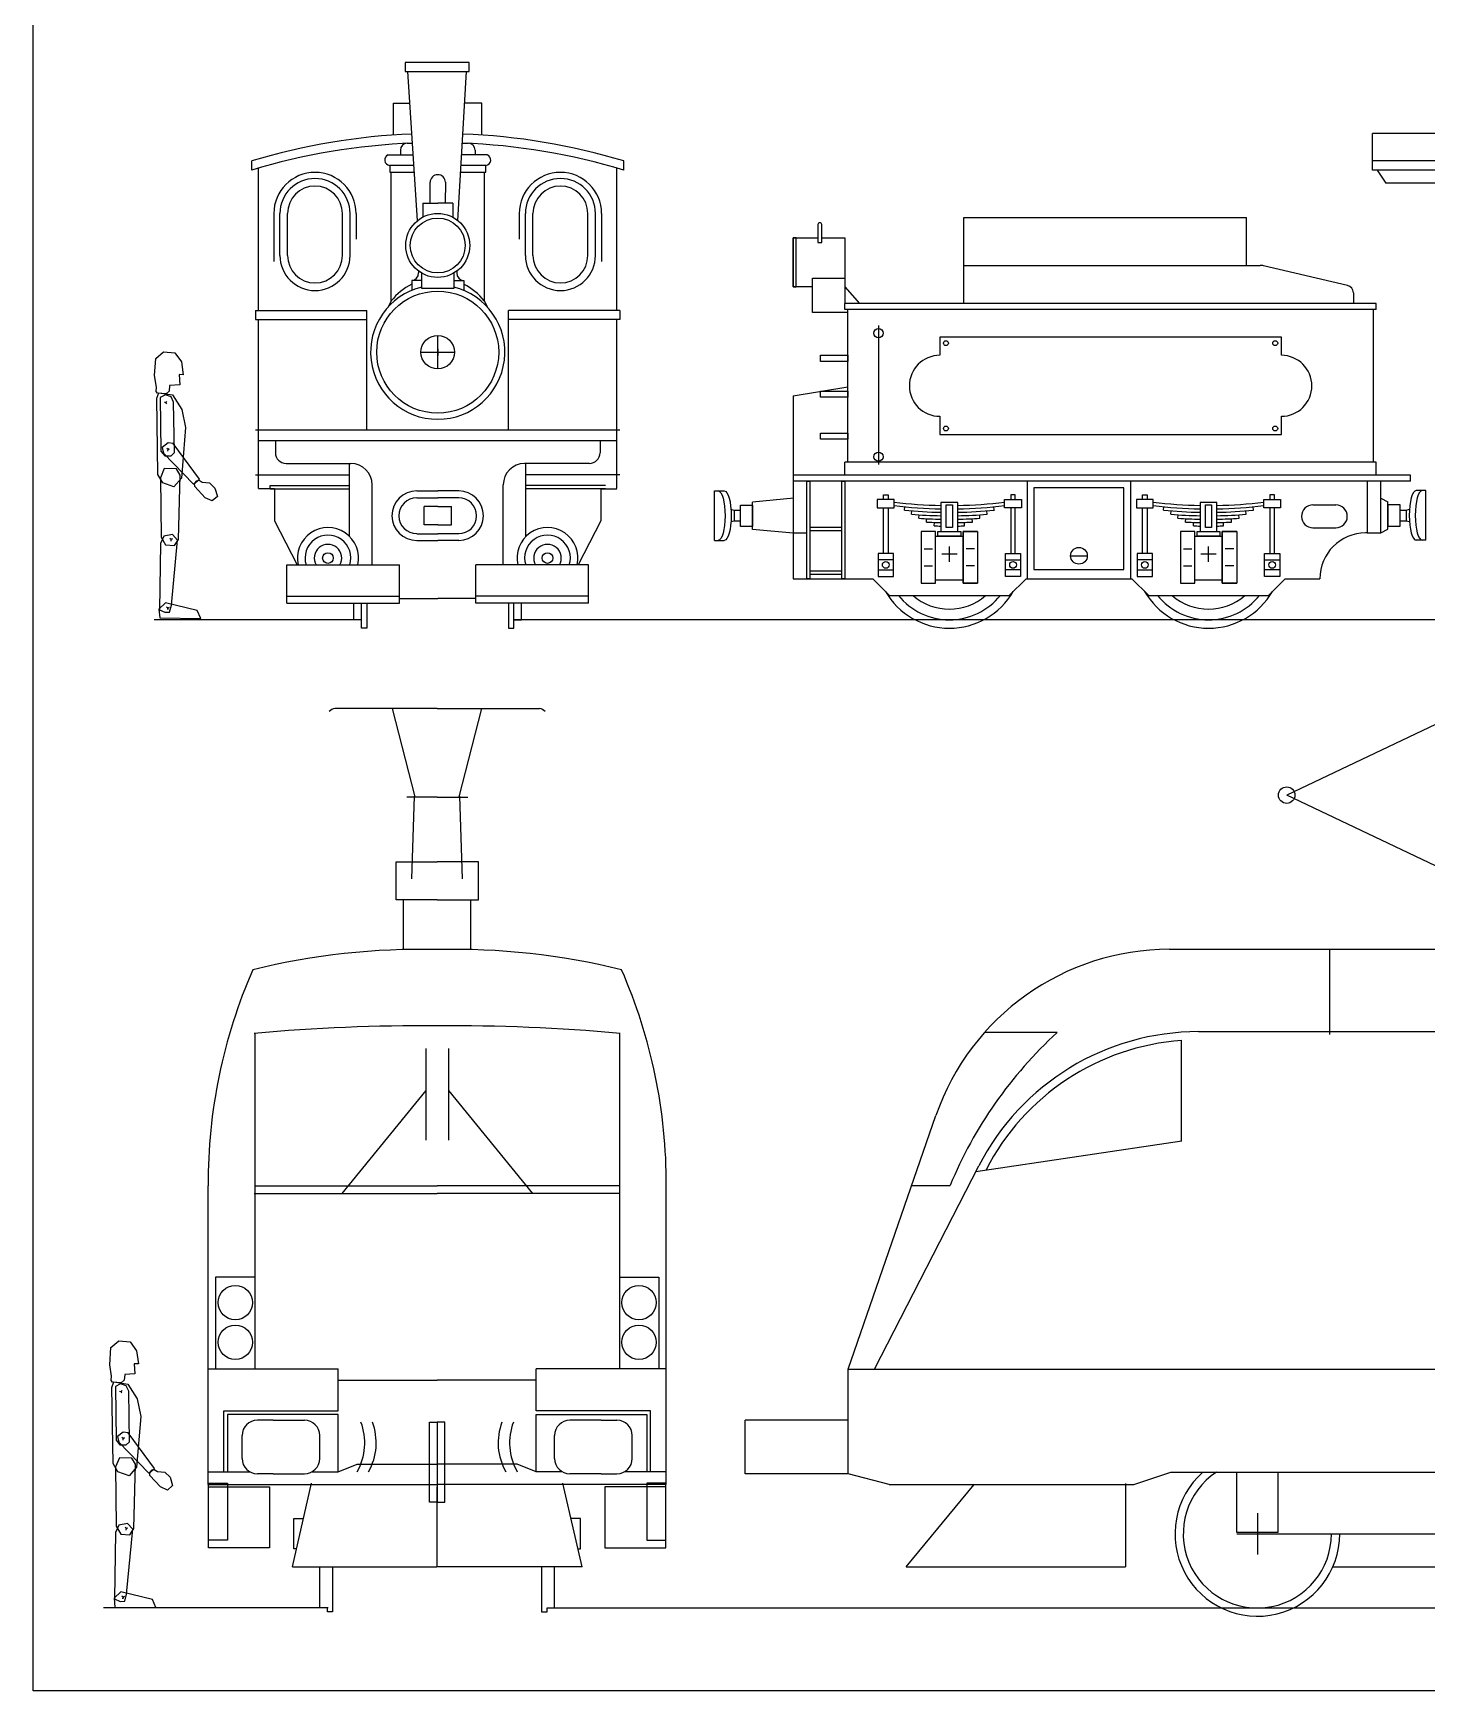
# Model space of a CAD drawing. Extents: x -9190 to 21925, y -3698 to 11555.
# Drawn here: x 19150 to 19556.3, y 4460 to 4943.2 of the extents above; entities that cross this region are included whole.
import ezdxf

# ---------------------------------------------------------------- set-up
doc = ezdxf.new("R2010")
doc.units = 0
doc.layers.get('0').update_dxf_attribs({"linetype": 'CONTINUOUS'})
doc.layers.add('1', color=7, linetype='CONTINUOUS')

msp = doc.modelspace()

# ---------------------------------------------------------------- linework, layer by layer
for p, q in [((19262.04, 4888.59), (19259.27, 4932.02)), ((19273.8, 4888.61), (19276.29, 4932.02)), ((19255.05, 4922.87), (19259.85, 4922.87)), ((19255.05, 4913.54), (19255.05, 4922.87)), ((19280.83, 4922.87), (19275.76, 4922.87)), ((19280.83, 4913.54), (19280.83, 4922.87)), ((19259.05, 4911.13), (19260.6, 4911.13)), ((19275.09, 4911.13), (19276.83, 4911.13)), ((19645.32, 4913.98), (19540.43, 4913.98)), ((19540.43, 4903.32), (19540.43, 4913.98)), ((19213.71, 4903.32), (19213.71, 4905.98)), ((19253.49, 4907.8), (19260.81, 4907.8)), ((19257.05, 4909.13), (19257.05, 4907.8)), ((19257.05, 4909.13), (19257.05, 4909.13)), ((19282.38, 4907.8), (19274.9, 4907.8)), ((19278.83, 4909.13), (19278.83, 4907.8)), ((19322.16, 4903.32), (19322.16, 4905.98)), ((19645.32, 4906), (19540.43, 4905.98)), ((19215.71, 4862.43), (19215.71, 4903.91)), ((19320.16, 4862.43), (19320.16, 4903.91)), ((19320.16, 4862.43), (19320.16, 4903.91)), ((19645.32, 4903.33), (19540.43, 4903.32)), ((19541.77, 4903.32), (19544.31, 4899.54)), ((19265.71, 4893.63), (19265.71, 4899.76)), ((19270.16, 4899.76), (19270.12, 4893.63)), ((19562.87, 4899.55), (19544.31, 4899.54)), ((19220.16, 4890.65), (19220.16, 4876.65)), ((19221.94, 4878.43), (19221.94, 4890.65)), ((19224.16, 4878.43), (19224.16, 4890.65)), ((19240.16, 4878.43), (19240.16, 4890.65)), ((19242.38, 4878.43), (19242.38, 4890.65)), ((19244.16, 4890.65), (19244.16, 4883.17)), ((19263.58, 4893.63), (19267.94, 4893.63)), ((19263.58, 4893.63), (19263.58, 4889.61)), ((19264.6, 4893.63), (19265.71, 4893.63)), ((19272.3, 4893.63), (19267.94, 4893.63)), ((19272.3, 4893.63), (19272.3, 4889.61)), ((19291.71, 4890.65), (19291.71, 4883.17)), ((19293.49, 4878.43), (19293.49, 4890.65)), ((19295.71, 4878.43), (19295.71, 4890.65)), ((19311.71, 4878.43), (19311.71, 4890.65)), ((19313.94, 4878.43), (19313.94, 4890.65)), ((19315.71, 4890.65), (19315.71, 4876.65)), ((19421.32, 4889.54), (19503.76, 4889.54)), ((19421.32, 4864.43), (19421.32, 4889.54)), ((19503.76, 4875.54), (19503.76, 4889.54)), ((19260.35, 4871.14), (19260.35, 4868.27)), ((19262.38, 4873.85), (19262.38, 4873.35)), ((19273.49, 4873.85), (19273.49, 4873.35)), ((19275.52, 4871.14), (19275.52, 4868.27)), ((19377.21, 4861.77), (19377.21, 4871.79)), ((19377.21, 4871.79), (19386.65, 4871.79)), ((19421.32, 4875.54), (19507.69, 4875.54)), ((19533.16, 4869.72), (19508.7, 4875.43)), ((19281.49, 4869.8), (19281.49, 4865.18)), ((19386.65, 4869.32), (19390.88, 4864.43)), ((19534.87, 4867.56), (19534.87, 4864.43)), ((19214.83, 4862.43), (19247.27, 4862.43)), ((19214.83, 4862.43), (19214.83, 4859.77)), ((19247.27, 4827.58), (19247.27, 4862.43)), ((19254.38, 4865.18), (19253.46, 4863.39)), ((19281.49, 4865.18), (19282.41, 4863.39)), ((19321.05, 4862.43), (19288.6, 4862.43)), ((19288.6, 4827.58), (19288.6, 4862.43)), ((19321.05, 4862.43), (19321.05, 4859.77)), ((19387.54, 4861.77), (19377.21, 4861.77)), ((19541.54, 4864.43), (19386.65, 4864.43)), ((19386.65, 4862.65), (19386.65, 4864.43)), ((19541.54, 4862.65), (19386.65, 4862.65)), ((19387.54, 4818.21), (19387.54, 4862.65)), ((19540.65, 4862.65), (19540.65, 4818.21)), ((19541.54, 4862.65), (19541.54, 4864.43)), ((19214.83, 4859.77), (19247.27, 4859.77)), ((19215.71, 4810.45), (19215.71, 4859.77)), ((19321.05, 4859.77), (19288.6, 4859.77)), ((19320.16, 4810.45), (19320.16, 4859.77)), ((19320.16, 4824.47), (19320.16, 4859.77)), ((19396.43, 4857.99), (19396.43, 4817.54)), ((19267.94, 4845.35), (19267.94, 4855.13)), ((19263.05, 4850.24), (19272.83, 4850.24)), ((19266.7, 4850.24), (19269.17, 4850.24)), ((19267.94, 4851.21), (19267.94, 4849.27)), ((19371.54, 4837.54), (19387.54, 4840.14)), ((19371.54, 4837.54), (19371.54, 4784.21)), ((19214.83, 4827.58), (19321.05, 4827.58)), ((19215.71, 4824.47), (19320.16, 4824.47)), ((19220.6, 4824.47), (19220.6, 4820.91)), ((19315.27, 4824.47), (19315.27, 4820.91)), ((19541.54, 4818.21), (19386.65, 4818.21)), ((19386.65, 4814.43), (19386.65, 4818.21)), ((19541.54, 4814.43), (19541.54, 4818.21)), ((19214.83, 4814.45), (19242.22, 4814.45)), ((19223.71, 4817.8), (19242.6, 4817.8)), ((19242.22, 4796.51), (19242.22, 4817.8)), ((19312.16, 4817.8), (19293.27, 4817.8)), ((19293.65, 4796.51), (19293.65, 4817.8)), ((19321.05, 4814.45), (19293.65, 4814.45)), ((19551.54, 4814.43), (19371.54, 4814.43)), ((19371.54, 4814.43), (19371.54, 4812.65)), ((19551.54, 4812.65), (19551.54, 4814.43)), ((19220.38, 4810.44), (19215.71, 4810.44)), ((19219.05, 4811.33), (19242.22, 4811.33)), ((19219.05, 4810.44), (19219.05, 4811.33)), ((19219.05, 4810.44), (19242.22, 4810.44)), ((19220.38, 4810.44), (19220.38, 4801.11)), ((19248.83, 4788.22), (19248.83, 4811.58)), ((19261.83, 4809.78), (19267.94, 4809.78)), ((19274.05, 4809.78), (19267.94, 4809.78)), ((19287.05, 4788.22), (19287.05, 4811.58)), ((19316.83, 4811.33), (19293.65, 4811.33)), ((19316.83, 4810.44), (19293.65, 4810.44)), ((19315.49, 4810.44), (19315.49, 4801.11)), ((19315.49, 4810.44), (19320.16, 4810.44)), ((19348.6, 4795.33), (19348.6, 4809.78)), ((19348.6, 4809.78), (19351.49, 4809.78)), ((19551.54, 4812.65), (19371.54, 4812.65)), ((19556.03, 4809.87), (19553.14, 4809.87)), ((19556.03, 4795.43), (19556.03, 4809.87)), ((19261.83, 4807.78), (19267.94, 4807.78)), ((19267.94, 4805.22), (19263.94, 4805.22)), ((19263.94, 4799.89), (19263.94, 4805.22)), ((19274.05, 4807.78), (19267.94, 4807.78)), ((19267.94, 4805.22), (19271.94, 4805.22)), ((19271.94, 4799.89), (19271.94, 4805.22)), ((19354.38, 4804.11), (19353.43, 4804.36)), ((19354.38, 4804.11), (19354.38, 4801)), ((19356.16, 4804.11), (19354.38, 4804.11)), ((19371.71, 4807.67), (19359.71, 4806.56)), ((19359.71, 4798.56), (19359.71, 4806.56)), ((19403.99, 4804.2), (19404.09, 4805.2)), ((19406.1, 4803), (19406.18, 4804)), ((19428.09, 4803), (19428.01, 4804)), ((19430.2, 4804.2), (19430.1, 4805.2)), ((19479.54, 4804.2), (19479.64, 4805.2)), ((19481.65, 4803), (19481.74, 4804)), ((19503.65, 4803), (19503.56, 4804)), ((19505.76, 4804.2), (19505.66, 4805.2)), ((19523.09, 4805.71), (19529.76, 4805.71)), ((19542.87, 4807.68), (19544.92, 4806.65)), ((19544.92, 4798.65), (19544.92, 4806.65)), ((19548.48, 4804.21), (19550.25, 4804.21)), ((19550.25, 4804.21), (19551.21, 4804.46)), ((19550.25, 4804.21), (19550.25, 4801.1)), ((19220.38, 4801.11), (19226.98, 4788.22)), ((19267.94, 4799.89), (19263.94, 4799.89)), ((19267.94, 4799.89), (19271.94, 4799.89)), ((19315.49, 4801.11), (19308.9, 4788.22)), ((19354.38, 4801), (19353.43, 4800.75)), ((19356.16, 4801), (19354.38, 4801)), ((19371.54, 4797.45), (19359.71, 4798.56)), ((19408.18, 4801.84), (19408.25, 4802.84)), ((19410.4, 4800.71), (19410.45, 4801.71)), ((19412.7, 4799.61), (19412.73, 4800.61)), ((19421.49, 4799.61), (19421.46, 4800.61)), ((19423.79, 4800.71), (19423.74, 4801.71)), ((19426.01, 4801.84), (19425.94, 4802.84)), ((19483.74, 4801.84), (19483.8, 4802.84)), ((19485.95, 4800.71), (19486, 4801.71)), ((19488.25, 4799.61), (19488.29, 4800.61)), ((19497.05, 4799.61), (19497.01, 4800.61)), ((19499.35, 4800.71), (19499.3, 4801.71)), ((19501.56, 4801.84), (19501.5, 4802.84)), ((19523.09, 4799.04), (19529.76, 4799.04)), ((19542.87, 4797.54), (19544.92, 4798.65)), ((19548.48, 4801.1), (19550.25, 4801.1)), ((19550.25, 4801.1), (19551.21, 4800.84)), ((19261.83, 4797.33), (19267.94, 4797.33)), ((19261.83, 4795.33), (19267.94, 4795.33)), ((19274.05, 4797.33), (19267.94, 4797.33)), ((19274.05, 4795.33), (19267.94, 4795.33)), ((19348.6, 4795.33), (19351.49, 4795.33)), ((19538.87, 4797.54), (19538.43, 4797.54)), ((19556.03, 4795.43), (19553.14, 4795.43)), ((19244.16, 4789.1), (19244.16, 4789.1)), ((19291.71, 4789.1), (19291.71, 4789.1)), ((19291.71, 4789.1), (19291.71, 4789.1)), ((19409.76, 4792.89), (19412.21, 4792.89)), ((19419.32, 4791.33), (19414.87, 4791.33)), ((19417.09, 4789.11), (19417.09, 4793.56)), ((19424.43, 4792.89), (19421.98, 4792.89)), ((19452.43, 4790.88), (19457.32, 4790.88)), ((19485.32, 4792.89), (19487.76, 4792.89)), ((19494.87, 4791.33), (19490.43, 4791.33)), ((19492.65, 4789.11), (19492.65, 4793.56)), ((19499.98, 4792.89), (19497.54, 4792.89)), ((19223.94, 4788.22), (19256.83, 4788.22)), ((19223.94, 4777.11), (19223.94, 4788.22)), ((19256.83, 4777.11), (19256.83, 4788.22)), ((19311.94, 4788.22), (19279.05, 4788.22)), ((19279.05, 4777.11), (19279.05, 4788.22)), ((19311.94, 4777.11), (19311.94, 4788.22)), ((19371.54, 4784.21), (19394.75, 4784.21)), ((19399.64, 4779.32), (19394.75, 4784.21)), ((19409.76, 4787.98), (19412.21, 4787.98)), ((19424.43, 4787.98), (19421.98, 4787.98)), ((19434.55, 4779.32), (19439.44, 4784.21)), ((19439.44, 4784.21), (19470.31, 4784.21)), ((19475.2, 4779.32), (19470.31, 4784.21)), ((19485.32, 4787.98), (19487.76, 4787.98)), ((19499.98, 4787.98), (19497.54, 4787.98)), ((19510.1, 4779.32), (19514.99, 4784.21)), ((19514.99, 4784.21), (19525.09, 4784.21)), ((19525.09, 4784.21), (19525.09, 4784.21)), ((19399.64, 4779.32), (19434.55, 4779.32)), ((19475.2, 4779.32), (19510.1, 4779.32)), ((19223.94, 4779.11), (19256.83, 4779.11)), ((19223.94, 4777.11), (19256.83, 4777.11)), ((19245.71, 4769.78), (19245.71, 4777.11)), ((19256.83, 4778.44), (19267.94, 4778.44)), ((19279.05, 4778.44), (19267.94, 4778.44)), ((19311.94, 4779.11), (19279.05, 4779.11)), ((19311.94, 4777.11), (19279.05, 4777.11)), ((19290.16, 4769.78), (19290.16, 4777.11)), ((19221.27, 4772.22), (19221.27, 4772.22)), ((19267.78, 4746.34), (19237.95, 4746.34)), ((19261.4, 4720.57), (19254.75, 4746.34)), ((19267.78, 4746.34), (19297.6, 4746.34)), ((19274.16, 4720.57), (19280.81, 4746.34)), ((19568.49, 4746.34), (19515.43, 4721.11)), ((19267.78, 4720.56), (19258.89, 4720.56)), ((19260.35, 4696.7), (19261.19, 4720.78)), ((19267.78, 4720.56), (19276.67, 4720.56)), ((19275.2, 4696.7), (19274.36, 4720.78)), ((19568.49, 4695.87), (19515.43, 4721.11)), ((19257.92, 4676.11), (19257.92, 4690.56)), ((19277.64, 4676.11), (19277.64, 4690.56)), ((19481.23, 4676.16), (19789.58, 4676.16)), ((19528.01, 4651.38), (19528.01, 4676.11)), ((19214.62, 4651.67), (19214.62, 4553.89)), ((19214.62, 4651.67), (19214.62, 4607.22)), ((19320.94, 4651.67), (19320.94, 4553.89)), ((19320.94, 4651.67), (19320.94, 4607.22)), ((19448.52, 4651.9), (19427.33, 4651.9)), ((19484.81, 4620.36), (19484.81, 4649.59)), ((19489.73, 4652.16), (19789.58, 4652.16)), ((19264.44, 4647.22), (19264.44, 4620.56)), ((19271.11, 4647.22), (19271.11, 4620.56)), ((19264.44, 4635), (19240, 4605)), ((19271.11, 4635), (19295.56, 4605)), ((19387.58, 4553.76), (19413.19, 4627.73)), ((19424.81, 4611.36), (19484.87, 4620.37)), ((19395.29, 4553.76), (19425.65, 4613.01)), ((19200.98, 4520.16), (19200.98, 4607.22)), ((19214.62, 4607.22), (19267.78, 4607.22)), ((19320.94, 4607.22), (19267.78, 4607.22)), ((19334.58, 4520.16), (19334.58, 4607.22)), ((19406.12, 4607.3), (19417.28, 4607.3)), ((19214.4, 4605), (19267.78, 4605)), ((19321.16, 4605), (19267.78, 4605)), ((19203.2, 4580.61), (19203.2, 4553.84)), ((19214.62, 4580.61), (19203.2, 4580.61)), ((19320.94, 4580.61), (19332.36, 4580.61)), ((19332.36, 4580.61), (19332.36, 4553.84)), ((19200.98, 4553.89), (19238.89, 4553.89)), ((19334.58, 4553.89), (19296.67, 4553.89)), ((19387.58, 4553.76), (19789.58, 4553.76)), ((19387.58, 4523.29), (19387.58, 4553.76)), ((19238.89, 4550.56), (19267.78, 4550.56)), ((19296.67, 4550.56), (19267.78, 4550.56)), ((19220, 4538.89), (19215.36, 4538.89)), ((19220, 4538.89), (19229.09, 4538.89)), ((19315.56, 4538.89), (19306.47, 4538.89)), ((19315.55, 4538.89), (19320.2, 4538.89)), ((19357.58, 4523.29), (19357.58, 4538.89)), ((19387.58, 4538.89), (19357.58, 4538.89)), ((19210.91, 4527.73), (19210.91, 4534.44)), ((19233.53, 4527.73), (19233.53, 4534.44)), ((19302.02, 4527.73), (19302.02, 4534.44)), ((19324.64, 4527.73), (19324.64, 4534.44)), ((19200.98, 4523.89), (19213.12, 4523.89)), ((19220, 4523.29), (19215.36, 4523.29)), ((19220, 4523.29), (19229.09, 4523.29)), ((19231.32, 4523.89), (19238.89, 4523.89)), ((19304.23, 4523.89), (19296.67, 4523.89)), ((19315.56, 4523.29), (19306.47, 4523.29)), ((19315.55, 4523.29), (19320.2, 4523.29)), ((19334.58, 4523.89), (19322.43, 4523.89)), ((19387.58, 4523.29), (19357.58, 4523.29)), ((19399.58, 4520.16), (19387.58, 4523.29)), ((19470.88, 4520.16), (19481.68, 4523.76)), ((19481.68, 4523.76), (19658.08, 4523.76)), ((19200.98, 4520.16), (19267.78, 4520.16)), ((19225.56, 4496.11), (19231.11, 4520.56)), ((19334.58, 4520.16), (19267.78, 4520.16)), ((19267.78, 4496.11), (19267.78, 4519.44)), ((19267.78, 4496.11), (19267.78, 4519.44)), ((19310, 4496.11), (19304.44, 4520.56)), ((19399.58, 4520.16), (19470.88, 4520.16)), ((19404.49, 4496.16), (19424.33, 4520.16)), ((19468.41, 4520.4), (19468.41, 4496.16)), ((19506.88, 4511.76), (19506.88, 4499.76)), ((19500.88, 4505.76), (19512.88, 4505.76)), ((19506.88, 4505.76), (19632.88, 4505.76)), ((19225.56, 4496.11), (19267.64, 4496.11)), ((19310, 4496.11), (19267.91, 4496.11)), ((19404.49, 4496.16), (19468.41, 4496.16)), ((19528.87, 4496.16), (19610.88, 4496.16))]:
    msp.add_line(p, q)
at = {"color": 5}
for p, q in [((19245.71, 4772.22), (19185.29, 4772.22)), ((19801.42, 4772.22), (19290.16, 4772.22)), ((19236.02, 4484.16), (19170.47, 4484.16)), ((19299.8, 4484.16), (20211.8, 4484.16))]:
    msp.add_line(p, q, dxfattribs=at)
for points in [[(19150, 5315), (20525, 5315), (20525, 4460), (19150, 4460)], [(19258.44, 4932.02), (19277.11, 4932.02), (19277.11, 4934.69), (19258.44, 4934.69)], [(19371.54, 4869.32), (19372.43, 4869.32), (19372.43, 4883.54), (19371.54, 4883.54)], [(19387.54, 4847.54), (19379.54, 4847.54), (19379.54, 4849.32), (19387.54, 4849.32)], [(19387.54, 4837.09), (19379.54, 4837.09), (19379.54, 4838.87), (19387.54, 4838.87)], [(19387.54, 4824.84), (19379.54, 4824.84), (19379.54, 4826.62), (19387.54, 4826.62)], [(19198.38, 4812.88), (19199.28, 4812.32), (19201.44, 4812.11), (19202.99, 4810.64), (19203.7, 4808.17), (19202.2, 4806.86), (19200.15, 4807.77), (19197.13, 4811.08), (19197.05, 4811.98), (19197.74, 4812.76)], [(19375.54, 4812.65), (19371.54, 4812.65), (19371.54, 4797.54), (19375.54, 4797.54)], [(19375.54, 4812.65), (19376.43, 4812.65), (19376.43, 4784.21), (19375.54, 4784.21)], [(19385.76, 4812.65), (19386.65, 4812.65), (19386.65, 4784.21), (19385.76, 4784.21)], [(19397.87, 4808.64), (19399.21, 4808.64), (19399.21, 4807.32), (19397.87, 4807.32)], [(19436.32, 4808.64), (19434.98, 4808.64), (19434.98, 4807.32), (19436.32, 4807.32)], [(19469.98, 4812.65), (19439.76, 4812.65), (19439.76, 4784.21), (19469.98, 4784.21)], [(19467.98, 4810.65), (19441.76, 4810.65), (19441.76, 4786.88), (19467.98, 4786.88)], [(19473.43, 4808.64), (19474.76, 4808.64), (19474.76, 4807.32), (19473.43, 4807.32)], [(19511.87, 4808.64), (19510.54, 4808.64), (19510.54, 4807.32), (19511.87, 4807.32)], [(19542.87, 4812.65), (19538.87, 4812.65), (19538.87, 4797.54), (19542.87, 4797.54)], [(19359.71, 4799.44), (19356.16, 4799.44), (19356.16, 4805.67), (19359.71, 4805.67)], [(19396.09, 4804.88), (19400.98, 4804.88), (19400.98, 4807.32), (19396.09, 4807.32)], [(19397.87, 4804.88), (19399.21, 4804.88), (19399.21, 4791.55), (19397.87, 4791.55)], [(19414.65, 4797.99), (19419.54, 4797.99), (19419.54, 4806.43), (19414.65, 4806.43)], [(19416.19, 4805.71), (19418, 4805.71), (19418, 4799.16), (19416.19, 4799.16)], [(19438.09, 4804.88), (19433.21, 4804.88), (19433.21, 4807.32), (19438.09, 4807.32)], [(19436.32, 4804.88), (19434.98, 4804.88), (19434.98, 4791.55), (19436.32, 4791.55)], [(19471.65, 4804.88), (19476.54, 4804.88), (19476.54, 4807.32), (19471.65, 4807.32)], [(19473.43, 4804.88), (19474.76, 4804.88), (19474.76, 4791.55), (19473.43, 4791.55)], [(19490.21, 4797.99), (19495.09, 4797.99), (19495.09, 4806.43), (19490.21, 4806.43)], [(19491.75, 4805.71), (19493.55, 4805.71), (19493.55, 4799.16), (19491.75, 4799.16)], [(19513.65, 4804.88), (19508.76, 4804.88), (19508.76, 4807.32), (19513.65, 4807.32)], [(19511.87, 4804.88), (19510.54, 4804.88), (19510.54, 4791.55), (19511.87, 4791.55)], [(19544.92, 4799.54), (19548.48, 4799.54), (19548.48, 4805.76), (19544.92, 4805.76)], [(19376.43, 4798.21), (19385.76, 4798.21), (19385.76, 4799.1), (19376.43, 4799.1)], [(19413.09, 4797.99), (19408.87, 4797.99), (19408.87, 4782.88), (19413.09, 4782.88)], [(19413.09, 4796.65), (19421.09, 4796.65), (19421.09, 4783.77), (19413.09, 4783.77)], [(19413.76, 4797.99), (19420.43, 4797.99), (19420.43, 4796.65), (19413.76, 4796.65)], [(19421.09, 4797.99), (19425.32, 4797.99), (19425.32, 4782.88), (19421.09, 4782.88)], [(19488.65, 4797.99), (19484.43, 4797.99), (19484.43, 4782.88), (19488.65, 4782.88)], [(19488.65, 4796.65), (19496.65, 4796.65), (19496.65, 4783.77), (19488.65, 4783.77)], [(19489.32, 4797.99), (19495.98, 4797.99), (19495.98, 4796.65), (19489.32, 4796.65)], [(19496.65, 4797.99), (19500.87, 4797.99), (19500.87, 4782.88), (19496.65, 4782.88)], [(19396.32, 4784.89), (19400.76, 4784.89), (19400.76, 4791.55), (19396.32, 4791.55)], [(19396.32, 4786.78), (19400.76, 4786.78), (19400.76, 4789.66), (19396.32, 4789.66)], [(19437.87, 4784.89), (19433.43, 4784.89), (19433.43, 4791.55), (19437.87, 4791.55)], [(19437.87, 4786.78), (19433.43, 4786.78), (19433.43, 4789.66), (19437.87, 4789.66)], [(19471.87, 4784.89), (19476.32, 4784.89), (19476.32, 4791.55), (19471.87, 4791.55)], [(19471.87, 4786.78), (19476.32, 4786.78), (19476.32, 4789.66), (19471.87, 4789.66)], [(19513.43, 4784.89), (19508.99, 4784.89), (19508.98, 4791.55), (19513.43, 4791.55)], [(19513.43, 4786.78), (19508.99, 4786.78), (19508.98, 4789.66), (19513.43, 4789.66)], [(19376.43, 4785.54), (19385.76, 4785.54), (19385.76, 4786.43), (19376.43, 4786.43)], [(19267.78, 4515), (19265.56, 4515), (19265.56, 4538.33), (19267.78, 4538.33)], [(19267.78, 4515), (19270, 4515), (19270, 4538.33), (19267.78, 4538.33)], [(19185.31, 4524.55), (19186.21, 4523.99), (19188.37, 4523.78), (19189.92, 4522.3), (19190.63, 4519.84), (19189.13, 4518.53), (19187.08, 4519.44), (19184.06, 4522.74), (19183.98, 4523.64), (19184.67, 4524.43)], [(19201.11, 4520.56), (19206.67, 4520.56), (19206.67, 4503.89), (19201.11, 4503.89)], [(19201.11, 4519.44), (19218.89, 4519.44), (19218.89, 4501.67), (19201.11, 4501.67)], [(19334.44, 4519.44), (19316.67, 4519.44), (19316.67, 4501.67), (19334.44, 4501.67)], [(19334.44, 4520.56), (19328.89, 4520.56), (19328.89, 4503.89), (19334.44, 4503.89)]]:
    msp.add_lwpolyline(points, close=True)
for points in [[(19261.01, 4904.69), (19253.94, 4904.69), (19253.94, 4902.69), (19261.14, 4902.69)], [(19254.38, 4865.18), (19254.38, 4902.69), (19261.14, 4902.69)], [(19274.61, 4902.69), (19281.94, 4902.69), (19281.94, 4904.69), (19274.72, 4904.69)], [(19274.61, 4902.69), (19281.49, 4902.69), (19281.49, 4865.18)], [(19378.76, 4887.43), (19378.76, 4882.21), (19379.87, 4882.21), (19379.87, 4887.43)], [(19377.21, 4869.32), (19371.54, 4869.32), (19371.54, 4883.54), (19378.76, 4883.54)], [(19379.87, 4883.54), (19386.65, 4883.54), (19386.65, 4864.43)], [(19263.27, 4871.13), (19260.35, 4871.13)], [(19272.6, 4873.27), (19272.6, 4868.83), (19263.27, 4868.83), (19263.27, 4873.27)], [(19272.6, 4871.13), (19275.52, 4871.13)], [(19513.87, 4849.32), (19513.87, 4854.65), (19414.32, 4854.65), (19414.32, 4849.32)], [(19414.32, 4831.54), (19414.32, 4826.21), (19513.87, 4826.21), (19513.87, 4831.54)], [(19425.32, 4797.99), (19421.09, 4797.99), (19421.09, 4782.88), (19425.32, 4782.88)], [(19500.87, 4797.99), (19496.65, 4797.99), (19496.65, 4782.88), (19500.87, 4782.88)], [(19247.27, 4777.11), (19247.27, 4769.78), (19245.71, 4769.78), (19245.71, 4772.22), (19243.49, 4772.22), (19243.49, 4777.11)], [(19288.6, 4777.11), (19288.6, 4769.78), (19290.16, 4769.78), (19290.16, 4772.22), (19292.38, 4772.22), (19292.38, 4777.11)], [(19267.78, 4690.56), (19255.78, 4690.56), (19255.78, 4701.68), (19267.78, 4701.68)], [(19267.78, 4690.56), (19279.78, 4690.56), (19279.78, 4701.68), (19267.78, 4701.68)], [(19205.56, 4523.89), (19205.56, 4541.67), (19238.89, 4541.67), (19238.89, 4553.89)], [(19330, 4523.89), (19330, 4541.67), (19296.67, 4541.67), (19296.67, 4553.89)], [(19231.32, 4523.89), (19238.89, 4523.89), (19238.89, 4540.56), (19206.67, 4540.56), (19206.67, 4523.89), (19213.12, 4523.89)], [(19304.23, 4523.89), (19296.67, 4523.89), (19296.67, 4540.56), (19328.89, 4540.56), (19328.89, 4523.89), (19322.43, 4523.89)], [(19238.89, 4523.89), (19244.44, 4526.11), (19267.78, 4526.11)], [(19296.67, 4523.89), (19291.11, 4526.11), (19267.78, 4526.11)], [(19512.88, 4523.76), (19512.88, 4506.19), (19500.88, 4506.19), (19500.88, 4523.76)], [(19226.75, 4501.36), (19225.98, 4501.36), (19225.98, 4510.24), (19228.77, 4510.24)], [(19308.81, 4501.36), (19309.58, 4501.36), (19309.58, 4510.24), (19306.79, 4510.24)], [(19237.31, 4496.11), (19237.31, 4483.05), (19235.76, 4483.05), (19235.76, 4484.16), (19233.53, 4484.16), (19233.53, 4496.11)], [(19298.24, 4496.11), (19298.24, 4483.05), (19299.8, 4483.05), (19299.8, 4484.16), (19302.02, 4484.16), (19302.02, 4496.11)]]:
    msp.add_lwpolyline(points)
for centre, radius in [((19267.94, 4881.35), 9.33), ((19267.94, 4881.35), 8), ((19267.94, 4850.24), 17.78), ((19396.43, 4855.77), 1.33), ((19267.94, 4850.24), 4.89), ((19416.09, 4852.88), 0.711), ((19512.09, 4852.88), 0.711), ((19416.09, 4827.99), 0.711), ((19512.09, 4827.99), 0.711), ((19396.43, 4819.77), 1.33), ((19235.94, 4790.22), 1.56), ((19299.94, 4790.22), 1.56), ((19398.54, 4788.22), 0.978), ((19435.65, 4788.22), 0.978), ((19454.87, 4790.88), 2.44), ((19474.09, 4788.22), 0.978), ((19511.21, 4788.22), 0.978), ((19515.43, 4721.11), 2.4), ((19208.94, 4573.18), 5.02), ((19326.61, 4573.18), 5.02), ((19208.94, 4561.62), 5.02), ((19326.61, 4561.62), 5.02)]:
    msp.add_circle(centre, radius)
for centre, radius, start, end in [((19267.94, 4726.23), 187.75, 92.2917, 106.7859), ((19267.94, 4723.57), 187.75, 92.24, 106.7859), ((19259.05, 4909.13), 2, 90, 180), ((19267.94, 4723.57), 187.75, 73.2141, 87.8154), ((19267.94, 4726.23), 187.75, 73.2141, 87.769), ((19276.83, 4909.13), 2, 0, 90), ((19254.1, 4906.3), 1.62, 112.1663, 264.0939), ((19281.77, 4906.3), 1.62, 275.9061, 67.8337), ((19232.16, 4890.65), 12, 0, 180), ((19232.16, 4890.65), 10.22, 0, 180), ((19267.94, 4899.76), 2.22, 0, 180), ((19303.71, 4890.65), 12, 0, 180), ((19303.71, 4890.65), 10.22, 0, 180), ((19232.16, 4890.65), 8, 0, 180), ((19303.71, 4890.65), 8, 0, 180), ((19379.31, 4887.43), 0.556, 0, 180), ((19232.16, 4878.43), 10.22, 180, 0), ((19232.16, 4878.43), 8, 180, 0), ((19303.71, 4878.43), 10.22, 180, 0), ((19303.71, 4878.43), 8, 180, 0), ((19260.16, 4873.35), 2.22, 274.8937, 0), ((19275.71, 4873.35), 2.22, 180, 265.1063), ((19507.69, 4871.1), 4.44, 76.866, 90), ((19267.94, 4850.24), 19.56, 103.8061, 76.1939), ((19267.94, 4854.61), 17.18, 116.2057, 142.0795), ((19267.94, 4854.61), 17.18, 37.9205, 63.7943), ((19532.65, 4867.56), 2.22, 0, 76.866), ((19414.32, 4840.43), 8.89, 90, 270), ((19513.87, 4840.43), 8.89, 270, 90), ((19223.71, 4820.91), 3.11, 180, 270), ((19312.16, 4820.91), 3.11, 270, 0), ((19242.6, 4811.58), 6.22, 0, 90), ((19293.27, 4811.58), 6.22, 90, 180), ((19261.83, 4802.56), 7.22, 90, 270), ((19274.05, 4802.56), 7.22, 270, 90), ((19261.83, 4802.56), 5.22, 90, 270), ((19274.05, 4802.56), 5.22, 270, 90), ((19416.35, 4922.79), 117.24, 262.4703, 269.1709), ((19416.35, 4922.7), 118.15, 262.5283, 269.1773), ((19416.32, 4919.54), 115.99, 263.8951, 269.173), ((19417.84, 4922.79), 117.24, 270.8291, 277.5297), ((19417.84, 4922.7), 118.15, 270.8227, 277.4717), ((19417.87, 4919.54), 115.99, 270.827, 276.1049), ((19491.9, 4922.79), 117.24, 262.4703, 269.1709), ((19491.9, 4922.7), 118.15, 262.5283, 269.1773), ((19491.88, 4919.54), 115.99, 263.8951, 269.173), ((19493.4, 4922.79), 117.24, 270.8291, 277.5297), ((19493.4, 4922.7), 118.15, 270.8227, 277.4717), ((19493.42, 4919.54), 115.99, 270.827, 276.1049), ((19523.09, 4802.37), 3.33, 90, 270), ((19529.76, 4802.37), 3.33, 270, 90), ((19235.94, 4790.22), 8.89, 346.9971, 193.0029), ((19299.94, 4790.22), 8.89, 346.9971, 193.0029), ((19416.3, 4916.1), 113.55, 264.8453, 269.1674), ((19416.26, 4910.81), 109.26, 265.7581, 269.1545), ((19416.19, 4900.65), 100.1, 266.6835, 269.12), ((19415.97, 4874.26), 74.72, 267.4904, 268.9776), ((19417.89, 4916.1), 113.55, 270.8326, 275.1547), ((19417.93, 4910.81), 109.26, 270.8455, 274.2419), ((19418, 4900.65), 100.1, 270.88, 273.3165), ((19418.22, 4874.26), 74.72, 271.0224, 272.5096), ((19491.86, 4916.1), 113.55, 264.8453, 269.1674), ((19491.82, 4910.81), 109.26, 265.7581, 269.1545), ((19491.74, 4900.65), 100.1, 266.6835, 269.12), ((19491.53, 4874.26), 74.72, 267.4904, 268.9776), ((19493.44, 4916.1), 113.55, 270.8326, 275.1547), ((19493.48, 4910.81), 109.26, 270.8455, 274.2419), ((19493.56, 4900.65), 100.1, 270.88, 273.3165), ((19493.78, 4874.26), 74.72, 271.0224, 272.5096), ((19235.94, 4790.22), 6.67, 342.5424, 197.4576), ((19235.94, 4790.22), 4, 330, 210), ((19299.94, 4790.22), 6.67, 342.5424, 197.4576), ((19299.94, 4790.22), 4, 330, 210), ((19538.43, 4784.21), 13.33, 90, 180), ((19417.09, 4791.33), 21.56, 210.1505, 329.8495), ((19417.09, 4791.33), 19.11, 218.9429, 321.0571), ((19417.09, 4791.33), 16, 228.6566, 311.3434), ((19492.65, 4791.33), 21.56, 210.1505, 329.8495), ((19492.65, 4791.33), 19.11, 218.9429, 321.0571), ((19492.65, 4791.33), 16, 228.6566, 311.3434), ((19238.1, 4744.09), 2.26, 93.7342, 141.8218), ((19297.46, 4744.09), 2.26, 38.1782, 86.2658), ((19263.34, 4469.41), 206.75, 88.7711, 103.8033), ((19272.21, 4469.41), 206.75, 76.1967, 91.2289), ((19481.23, 4604.16), 72, 90, 160.8993), ((19357.14, 4607.72), 156.16, 156.4201, 180.1823), ((19178.42, 4607.72), 156.16, 359.8177, 23.5799), ((19265.02, 4078.88), 575.01, 89.72554, 95.04635), ((19270.53, 4078.88), 575.01, 84.95365, 90.27446), ((19533.9, 4558.86), 126.28, 132.5431, 157.4458), ((19489.73, 4580.16), 72, 90, 152.8616), ((19489.73, 4580.16), 69.6, 94.0495, 152.8616), ((19215.36, 4534.44), 4.44, 90, 180), ((19229.09, 4534.44), 4.44, 0, 90), ((19229.8, 4532.28), 16.88, 330.1936, 21.009), ((19233.13, 4532.28), 16.88, 330.1936, 21.009), ((19302.43, 4532.28), 16.88, 158.991, 209.8064), ((19305.76, 4532.28), 16.88, 158.991, 209.8064), ((19306.47, 4534.44), 4.44, 90, 180), ((19320.2, 4534.44), 4.44, 0, 90), ((19215.36, 4527.73), 4.44, 180, 270), ((19229.09, 4527.73), 4.44, 270, 0), ((19306.47, 4527.73), 4.44, 180, 270), ((19320.2, 4527.73), 4.44, 270, 0), ((19506.88, 4505.76), 24, 131.4096, 0), ((19506.88, 4505.76), 21.6, 123.5573, 0)]:
    msp.add_arc(centre, radius, start, end)
at = {"extrusion": (0, 0, -1)}
for centre in [(19349.71, 4802.56), (19351.49, 4802.56)]:
    msp.add_ellipse(centre, major_axis=(0, -7.22), ratio=0.276923, start_param=3.141593, end_param=6.283185, dxfattribs=at)
for centre in [(19553.14, 4802.65), (19554.92, 4802.65)]:
    msp.add_ellipse(centre, major_axis=(0, -7.22), ratio=0.276923, start_param=3.141593, end_param=6.283185)
at = {"layer": '1', "color": 7}
for p, q in [((19185.38, 4843.42), (19185.76, 4848.41)), ((19185.76, 4848.41), (19188, 4850.34)), ((19188, 4850.34), (19191.33, 4850.08)), ((19191.33, 4850.08), (19193.23, 4847.42)), ((19193.23, 4847.42), (19193.77, 4843.61)), ((19185.95, 4840.02), (19185.38, 4843.42)), ((19193.77, 4843.61), (19192.52, 4843.71)), ((19192.52, 4843.71), (19192.72, 4840.76)), ((19185.86, 4838.77), (19185.95, 4840.02)), ((19186.24, 4838.32), (19185.86, 4838.77)), ((19186.04, 4836.81), (19186.61, 4838.43)), ((19188.74, 4838.13), (19186.24, 4838.32)), ((19186.61, 4838.43), (19190.67, 4837.76)), ((19188.55, 4837.79), (19187.05, 4837.06)), ((19190.22, 4837.21), (19188.55, 4837.79)), ((19189.64, 4838.9), (19188.74, 4838.13)), ((19189.77, 4840.57), (19189.64, 4838.9)), ((19192.72, 4840.76), (19189.77, 4840.57)), ((19190.96, 4835.71), (19190.22, 4837.21)), ((19190.67, 4837.76), (19193.36, 4833.48)), ((19186.38, 4814.56), (19186.04, 4836.81)), ((19187.05, 4837.06), (19187.26, 4821.36)), ((19188.71, 4835.55), (19188.25, 4835.6)), ((19188.71, 4835.55), (19188.94, 4835.89)), ((19188.94, 4835.89), (19188.71, 4835.55)), ((19188.95, 4835.14), (19188.71, 4835.55)), ((19191.18, 4820.95), (19190.96, 4835.71)), ((19193.36, 4833.48), (19194.43, 4828.27)), ((19194.43, 4828.27), (19193.23, 4813.55)), ((19189.34, 4823.77), (19187.64, 4822.48)), ((19190.8, 4823.6), (19189.34, 4823.77)), ((19198.45, 4813.19), (19190.8, 4823.6)), ((19187.26, 4821.36), (19188.37, 4820.04)), ((19187.64, 4822.48), (19188, 4820.79)), ((19188, 4820.79), (19196.78, 4811.77)), ((19188.37, 4820.04), (19190.23, 4820.02)), ((19189.32, 4821.9), (19188.95, 4822.18)), ((19189.31, 4821.43), (19189.32, 4821.9)), ((19189.32, 4821.9), (19189.69, 4822.08)), ((19189.69, 4822.08), (19189.32, 4821.9)), ((19190.23, 4820.02), (19191.18, 4820.95)), ((19187.79, 4812.13), (19186.38, 4814.56)), ((19188.23, 4816.3), (19187.12, 4813.59)), ((19187.12, 4813.59), (19187.29, 4796.36)), ((19191.79, 4816.19), (19188.23, 4816.3)), ((19193.23, 4813.55), (19191.04, 4810.99)), ((19192.87, 4814.4), (19191.79, 4816.19)), ((19192.4, 4795.63), (19192.87, 4814.4)), ((19196.78, 4811.77), (19198.45, 4813.19)), ((19191.04, 4810.99), (19187.79, 4812.13)), ((19187.11, 4794.46), (19186.82, 4775.15)), ((19188.08, 4796.61), (19187.11, 4794.46)), ((19187.29, 4796.36), (19188.59, 4794.03)), ((19190.58, 4797.11), (19188.08, 4796.61)), ((19188.59, 4794.03), (19191.23, 4793.85)), ((19190.24, 4795.64), (19189.89, 4795.96)), ((19190.19, 4795.18), (19190.24, 4795.64)), ((19190.63, 4795.79), (19190.24, 4795.64)), ((19190.34, 4776.47), (19192.1, 4795.45)), ((19192.1, 4795.45), (19190.58, 4797.11)), ((19191.23, 4793.85), (19192.4, 4795.63)), ((19188.59, 4777.17), (19186.65, 4775.37)), ((19186.65, 4775.37), (19186.92, 4772.75)), ((19186.82, 4775.15), (19188.43, 4774.42)), ((19188.43, 4774.42), (19189.75, 4774.47)), ((19197.85, 4774.93), (19188.59, 4777.17)), ((19189.28, 4775.64), (19188.92, 4775.94)), ((19189.28, 4775.64), (19189.26, 4775.18)), ((19189.26, 4775.18), (19189.28, 4775.64)), ((19189.66, 4775.81), (19189.28, 4775.64)), ((19189.75, 4774.47), (19190.34, 4776.47)), ((19198.89, 4772.64), (19197.85, 4774.93)), ((19186.92, 4772.75), (19198.89, 4772.64)), ((19172.69, 4560.08), (19174.93, 4562)), ((19174.93, 4562), (19178.26, 4561.75)), ((19172.31, 4555.08), (19172.69, 4560.08)), ((19178.26, 4561.75), (19180.16, 4559.09)), ((19180.16, 4559.09), (19180.7, 4555.28)), ((19172.88, 4551.69), (19172.31, 4555.08)), ((19176.7, 4552.23), (19176.57, 4550.57)), ((19179.64, 4552.43), (19176.7, 4552.23)), ((19180.7, 4555.28), (19179.45, 4555.37)), ((19179.45, 4555.37), (19179.64, 4552.43)), ((19172.79, 4550.44), (19172.88, 4551.69)), ((19173.17, 4549.99), (19172.79, 4550.44)), ((19172.97, 4548.47), (19173.54, 4550.1)), ((19173.31, 4526.23), (19172.97, 4548.47)), ((19175.67, 4549.8), (19173.17, 4549.99)), ((19173.54, 4550.1), (19177.6, 4549.42)), ((19175.48, 4549.46), (19173.98, 4548.72)), ((19173.98, 4548.72), (19174.19, 4533.03)), ((19175.64, 4547.21), (19175.18, 4547.27)), ((19177.15, 4548.88), (19175.48, 4549.46)), ((19175.64, 4547.21), (19175.87, 4547.56)), ((19175.87, 4547.56), (19175.64, 4547.21)), ((19176.57, 4550.57), (19175.67, 4549.8)), ((19177.89, 4547.38), (19177.15, 4548.88)), ((19177.6, 4549.42), (19180.29, 4545.15)), ((19178.11, 4532.61), (19177.89, 4547.38)), ((19175.88, 4546.81), (19175.64, 4547.21)), ((19180.29, 4545.15), (19181.36, 4539.94)), ((19181.36, 4539.94), (19180.16, 4525.22)), ((19174.19, 4533.03), (19175.3, 4531.71)), ((19176.27, 4535.43), (19174.57, 4534.14)), ((19174.57, 4534.14), (19174.93, 4532.46)), ((19176.25, 4533.57), (19175.88, 4533.85)), ((19176.24, 4533.1), (19176.25, 4533.57)), ((19176.25, 4533.57), (19176.62, 4533.75)), ((19176.62, 4533.75), (19176.25, 4533.57)), ((19177.73, 4535.26), (19176.27, 4535.43)), ((19185.38, 4524.85), (19177.73, 4535.26)), ((19175.15, 4527.96), (19174.05, 4525.26)), ((19174.93, 4532.46), (19183.71, 4523.43)), ((19178.72, 4527.86), (19175.15, 4527.96)), ((19175.3, 4531.71), (19177.16, 4531.69)), ((19177.16, 4531.69), (19178.11, 4532.61)), ((19174.72, 4523.8), (19173.31, 4526.23)), ((19174.05, 4525.26), (19174.22, 4508.03)), ((19177.97, 4522.66), (19174.72, 4523.8)), ((19180.16, 4525.22), (19177.97, 4522.66)), ((19179.79, 4526.06), (19178.72, 4527.86)), ((19179.33, 4507.29), (19179.79, 4526.06)), ((19183.71, 4523.43), (19185.38, 4524.85)), ((19177.51, 4508.78), (19175.01, 4508.28)), ((19179.03, 4507.12), (19177.51, 4508.78)), ((19174.04, 4506.13), (19173.75, 4486.81)), ((19175.01, 4508.28), (19174.04, 4506.13)), ((19174.22, 4508.03), (19175.52, 4505.69)), ((19175.52, 4505.69), (19178.16, 4505.52)), ((19177.17, 4507.31), (19176.82, 4507.63)), ((19177.12, 4506.84), (19177.17, 4507.31)), ((19177.56, 4507.46), (19177.17, 4507.31)), ((19177.26, 4488.14), (19179.03, 4507.12)), ((19178.16, 4505.52), (19179.33, 4507.29)), ((19175.52, 4488.83), (19173.58, 4487.04)), ((19173.58, 4487.04), (19173.85, 4484.41)), ((19173.75, 4486.81), (19175.36, 4486.08)), ((19175.36, 4486.08), (19176.68, 4486.14)), ((19184.78, 4486.59), (19175.52, 4488.83)), ((19176.21, 4487.31), (19175.85, 4487.6)), ((19176.19, 4486.84), (19176.21, 4487.31)), ((19176.21, 4487.31), (19176.19, 4486.84)), ((19176.59, 4487.48), (19176.21, 4487.31)), ((19176.68, 4486.14), (19177.26, 4488.14)), ((19185.81, 4484.31), (19184.78, 4486.59)), ((19173.85, 4484.41), (19185.81, 4484.31))]:
    msp.add_line(p, q, dxfattribs=at)

doc.saveas('drawing.dxf')
